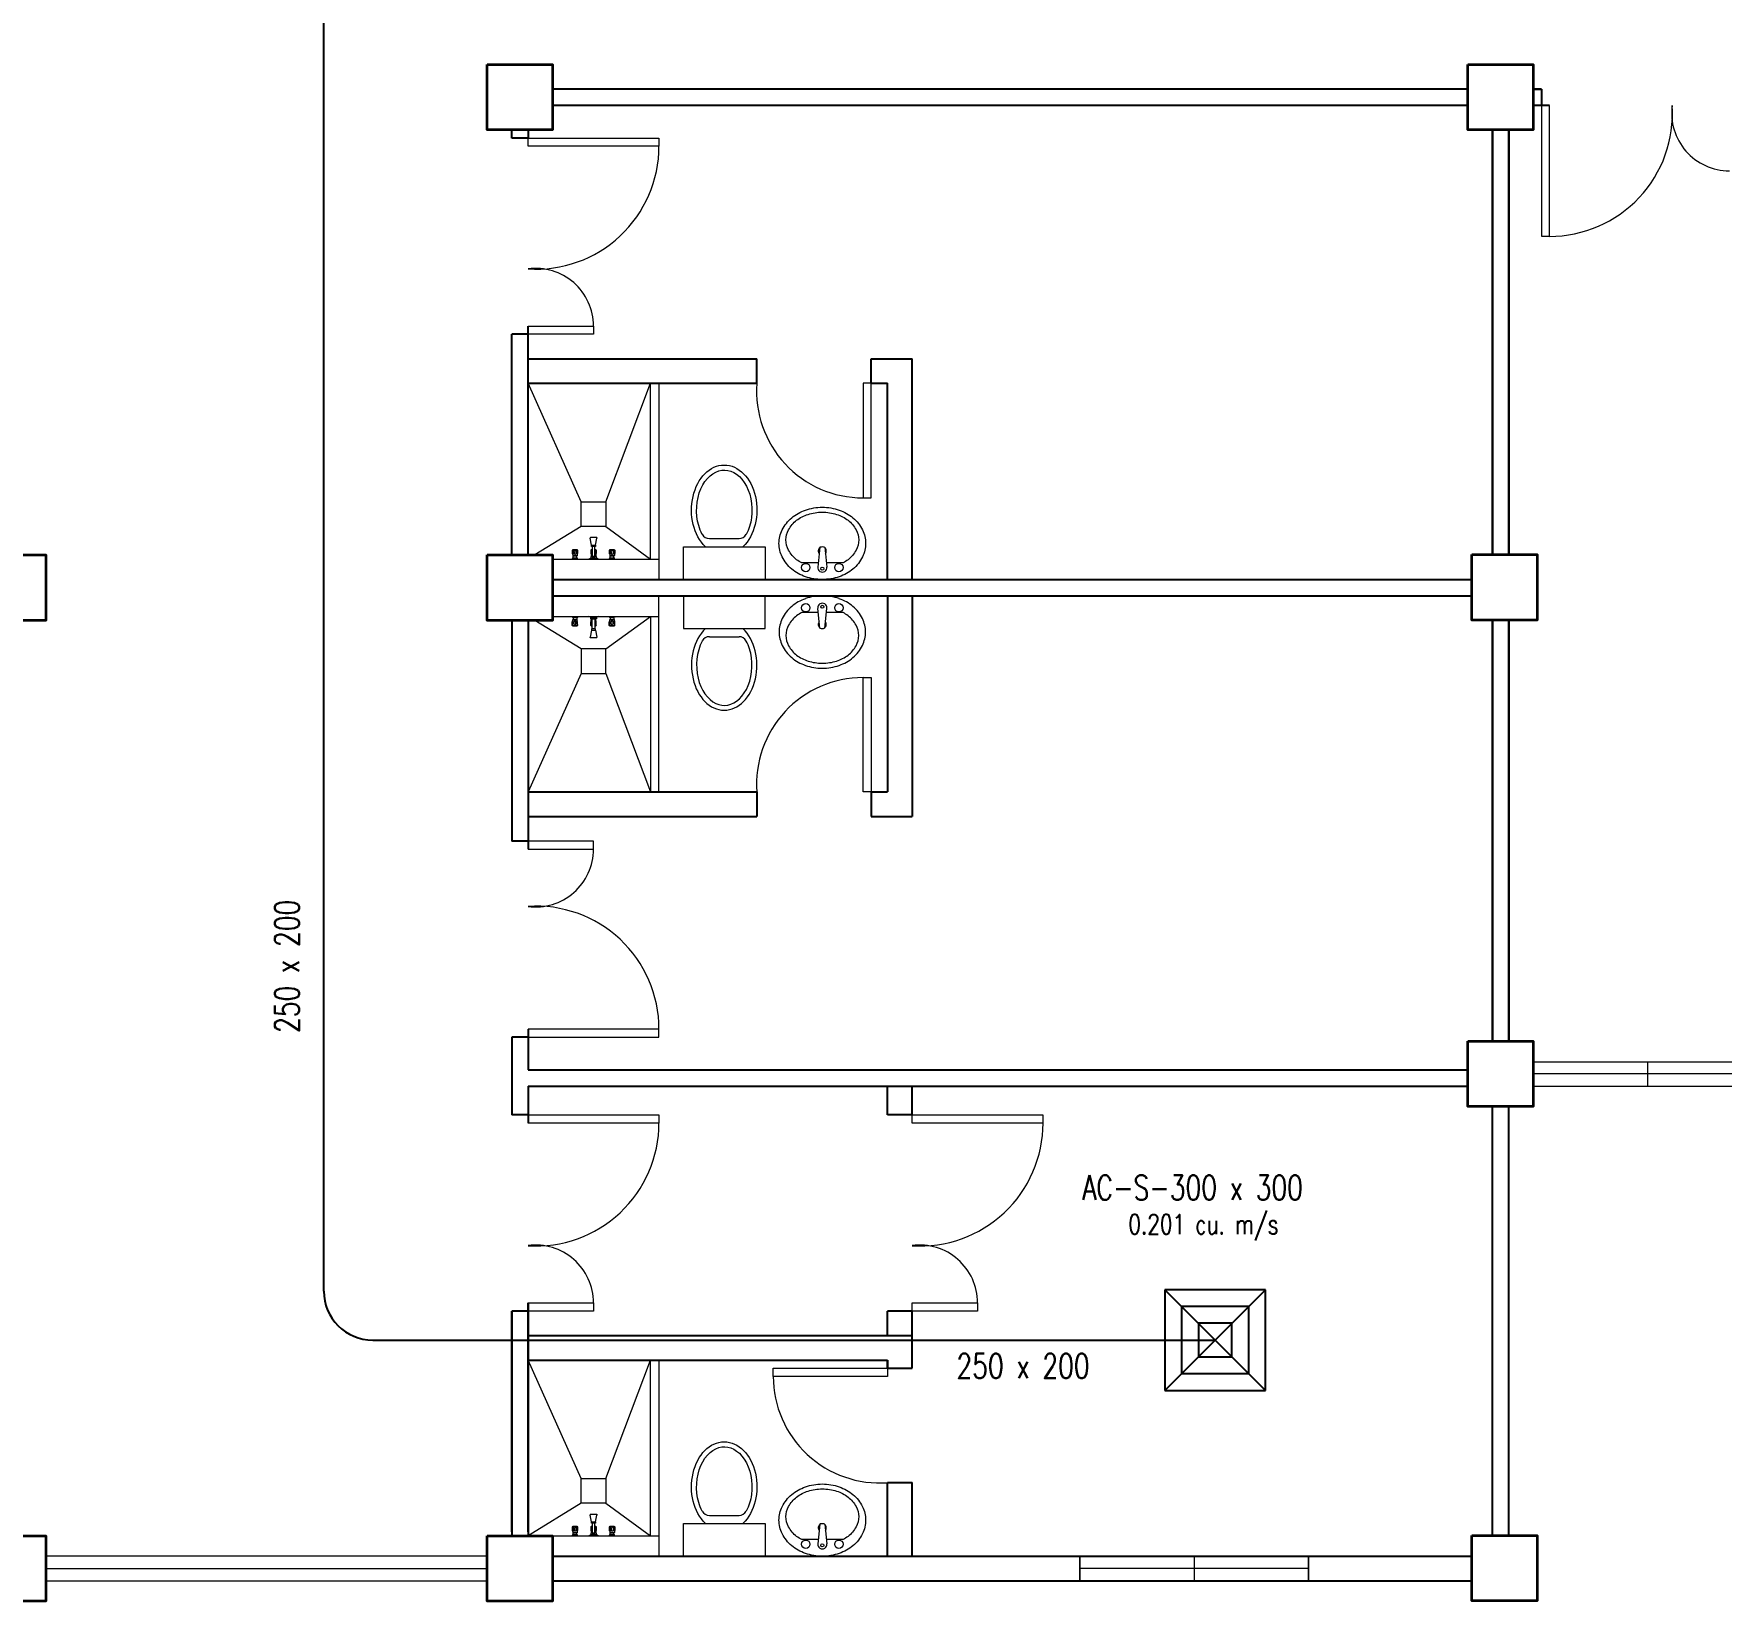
# Model space of a CAD drawing. Header units: millimetres. Extents: x 63005 to 126950, y 36019 to 74749.
# Drawn here: x 63198.76 to 63209.08, y 36140.8 to 36150.39 of the extents above; entities that cross this region are included whole.
import ezdxf

# ---------------------------------------------------------------- set-up
doc = ezdxf.new("R2010")
doc.units = ezdxf.units.MM
doc.header["$LTSCALE"] = 0.04
for name, color, linetype in [('ahu line', 150, 'Continuous'), ('diffuser', 7, 'Continuous'), ('ducting label', 7, 'Continuous'), ('Legends', 7, 'Continuous')]:
    doc.layers.add(name, color=color, linetype=linetype)
doc.layers.get('Legends').off()
doc.styles.add('Arch-Dim', font='simplex.shx', dxfattribs={"width": 0.75})

# ---------------------------------------------------------------- blocks, each defined once
blk = doc.blocks.new('AC-S-12')
at = {"layer": 'diffuser', "color": 30}
for p, q in [((-0.15, 0.15), (0.15, -0.15)), ((0.15, 0.15), (-0.15, -0.15)), ((-0.15, 0.15), (-0.15, -0.15)), ((0.15, 0.15), (-0.15, 0.15)), ((0.15, -0.15), (0.15, 0.15)), ((-0.1, 0.1), (-0.1, -0.1)), ((0.1, 0.1), (-0.1, 0.1)), ((0.1, -0.1), (0.1, 0.1)), ((-0.05, 0.05), (-0.05, -0.05)), ((0.05, 0.05), (-0.05, 0.05)), ((0.05, -0.05), (0.05, 0.05)), ((-0.05, -0.05), (0.05, -0.05)), ((-0.1, -0.1), (0.1, -0.1)), ((-0.15, -0.15), (0.15, -0.15))]:
    blk.add_line(p, q, dxfattribs=at)
for points in [[(-0.3582, 0.3582, 0, 0.0447, 0), (-0.2951, 0.295, 0, 0, 0), (-0.15, 0.15, 0, 0, 0)], [(0.3582, 0.3582, 0, 0.0447, 0), (0.2951, 0.295, 0, 0, 0), (0.15, 0.15, 0, 0, 0)], [(-0.3582, -0.3582, 0, 0.0447, 0), (-0.2951, -0.295, 0, 0, 0), (-0.15, -0.15, 0, 0, 0)], [(0.3582, -0.3582, 0, 0.0447, 0), (0.2951, -0.295, 0, 0, 0), (0.15, -0.15, 0, 0, 0)]]:
    blk.add_lwpolyline(points, format="xyseb", dxfattribs=at)
blk = doc.blocks.new('fcu')
at = {"layer": 'diffuser', "xscale": 2.052644456280903, "yscale": 2.052644456280903, "zscale": 2.052644456280903}
blk.add_blockref('AC-S-12', (0, 0), dxfattribs=at)

msp = doc.modelspace()

# ---------------------------------------------------------------- linework, layer by layer
at = {"color": 8, "linetype": 'ByBlock', "lineweight": 25}
for p, q in [((63207.53, 36150.053), (63201.93, 36150.053)), ((63207.98, 36150.053), (63207.93, 36150.053)), ((63207.93, 36150.053), (63207.98, 36150.053)), ((63207.98, 36150.053), (63207.98, 36149.953)), ((63207.53, 36149.953), (63201.93, 36149.953)), ((63208.03, 36149.953), (63207.93, 36149.953)), ((63201.68, 36149.753), (63201.68, 36149.803)), ((63201.78, 36149.803), (63201.78, 36149.753)), ((63207.68, 36147.205), (63207.68, 36149.803)), ((63207.68, 36149.803), (63207.68, 36147.205)), ((63207.78, 36147.205), (63207.78, 36149.803)), ((63207.78, 36149.803), (63207.78, 36147.205)), ((63201.78, 36149.753), (63201.68, 36149.753)), ((63201.68, 36147.203), (63201.68, 36148.553)), ((63201.78, 36148.553), (63201.68, 36148.553)), ((63201.68, 36147.203), (63201.68, 36148.553)), ((63201.78, 36147.203), (63201.78, 36148.603)), ((63201.93, 36147.053), (63207.555, 36147.053)), ((63201.93, 36146.953), (63207.555, 36146.953)), ((63201.68, 36146.803), (63201.68, 36145.453)), ((63201.78, 36146.803), (63201.78, 36145.403)), ((63207.68, 36144.228), (63207.68, 36146.805)), ((63207.68, 36146.805), (63207.68, 36144.228)), ((63207.78, 36144.228), (63207.78, 36146.805)), ((63207.78, 36146.805), (63207.78, 36144.228)), ((63201.78, 36145.453), (63201.68, 36145.453)), ((63201.68, 36144.253), (63201.68, 36144.003)), ((63201.78, 36144.253), (63201.68, 36144.253)), ((63201.78, 36144.303), (63201.78, 36144.053)), ((63201.78, 36144.053), (63207.53, 36144.053)), ((63201.68, 36144.003), (63201.68, 36143.778)), ((63201.78, 36143.953), (63201.78, 36143.728)), ((63201.78, 36143.953), (63207.53, 36143.953)), ((63207.68, 36141.205), (63207.68, 36143.828)), ((63207.78, 36141.205), (63207.78, 36143.828)), ((63201.78, 36143.778), (63201.68, 36143.778)), ((63201.68, 36142.578), (63201.68, 36141.202)), ((63201.68, 36141.228), (63201.68, 36142.578)), ((63201.78, 36142.578), (63201.68, 36142.578)), ((63201.68, 36141.228), (63201.68, 36142.578)), ((63201.78, 36142.628), (63201.78, 36141.202)), ((63201.78, 36141.228), (63201.78, 36142.628)), ((63201.93, 36141.078), (63207.555, 36141.078)), ((63201.93, 36140.928), (63207.555, 36140.928))]:
    msp.add_line(p, q, dxfattribs=at)
at = {"color": 8, "linetype": 'ByBlock', "lineweight": 25, "ltscale": 0.3}
for p, q in [((63201.78, 36148.403), (63203.18, 36148.403)), ((63203.18, 36148.253), (63203.18, 36148.403)), ((63203.88, 36148.403), (63204.13, 36148.403)), ((63203.88, 36148.253), (63203.88, 36148.403)), ((63204.13, 36147.053), (63204.13, 36148.403)), ((63201.78, 36148.253), (63203.18, 36148.253)), ((63203.88, 36148.253), (63203.98, 36148.253)), ((63203.98, 36147.053), (63203.98, 36148.253)), ((63203.98, 36146.953), (63203.98, 36145.753)), ((63204.13, 36146.953), (63204.13, 36145.603)), ((63201.78, 36145.753), (63203.18, 36145.753)), ((63203.18, 36145.753), (63203.18, 36145.603)), ((63203.88, 36145.753), (63203.98, 36145.753)), ((63203.88, 36145.753), (63203.88, 36145.603)), ((63201.78, 36145.603), (63203.18, 36145.603)), ((63203.88, 36145.603), (63204.13, 36145.603))]:
    msp.add_line(p, q, dxfattribs=at)
at = {"color": 8, "linetype": 'ByBlock', "lineweight": 9, "ltscale": 0.3}
for p, q in [((63202.105, 36147.528), (63201.78, 36148.253)), ((63202.255, 36147.528), (63202.53, 36148.253)), ((63202.105, 36147.378), (63201.821, 36147.203)), ((63202.255, 36147.378), (63202.53, 36147.177)), ((63202.105, 36146.628), (63201.821, 36146.803)), ((63202.255, 36146.628), (63202.53, 36146.827)), ((63202.105, 36146.478), (63201.78, 36145.753)), ((63202.255, 36146.478), (63202.53, 36145.753)), ((63202.105, 36141.553), (63201.78, 36142.278)), ((63202.255, 36141.553), (63202.53, 36142.278)), ((63202.105, 36141.403), (63201.78, 36141.202)), ((63202.255, 36141.403), (63202.53, 36141.202))]:
    msp.add_line(p, q, dxfattribs=at)
at = {"color": 8, "lineweight": 9}
for p, q in [((63202.2, 36147.309), (63202.161, 36147.309)), ((63202.054, 36147.235), (63202.05, 36147.233)), ((63202.05, 36147.233), (63202.083, 36147.233)), ((63202.05, 36147.233), (63202.05, 36147.211)), ((63202.05, 36147.211), (63202.052, 36147.207)), ((63202.054, 36147.236), (63202.08, 36147.236)), ((63202.054, 36147.236), (63202.054, 36147.235)), ((63202.054, 36147.235), (63202.08, 36147.235)), ((63202.054, 36147.224), (63202.054, 36147.212)), ((63202.054, 36147.211), (63202.061, 36147.211)), ((63202.061, 36147.224), (63202.061, 36147.212)), ((63202.073, 36147.224), (63202.073, 36147.212)), ((63202.08, 36147.211), (63202.073, 36147.211)), ((63202.08, 36147.236), (63202.08, 36147.235)), ((63202.08, 36147.235), (63202.083, 36147.233)), ((63202.08, 36147.224), (63202.08, 36147.212)), ((63202.083, 36147.211), (63202.081, 36147.207)), ((63202.083, 36147.233), (63202.083, 36147.211)), ((63202.168, 36147.263), (63202.16, 36147.305)), ((63202.167, 36147.235), (63202.164, 36147.233)), ((63202.164, 36147.233), (63202.173, 36147.233)), ((63202.164, 36147.233), (63202.164, 36147.211)), ((63202.164, 36147.211), (63202.166, 36147.207)), ((63202.167, 36147.236), (63202.173, 36147.236)), ((63202.167, 36147.236), (63202.167, 36147.235)), ((63202.167, 36147.235), (63202.173, 36147.235)), ((63202.167, 36147.224), (63202.167, 36147.212)), ((63202.167, 36147.211), (63202.173, 36147.211)), ((63202.168, 36147.255), (63202.168, 36147.263)), ((63202.168, 36147.263), (63202.193, 36147.263)), ((63202.168, 36147.263), (63202.193, 36147.263)), ((63202.193, 36147.255), (63202.168, 36147.255)), ((63202.173, 36147.255), (63202.173, 36147.193)), ((63202.188, 36147.193), (63202.188, 36147.255)), ((63202.188, 36147.236), (63202.194, 36147.236)), ((63202.188, 36147.235), (63202.194, 36147.235)), ((63202.188, 36147.233), (63202.197, 36147.233)), ((63202.194, 36147.211), (63202.188, 36147.211)), ((63202.193, 36147.263), (63202.201, 36147.305)), ((63202.193, 36147.263), (63202.193, 36147.255)), ((63202.194, 36147.236), (63202.194, 36147.235)), ((63202.194, 36147.235), (63202.197, 36147.233)), ((63202.194, 36147.224), (63202.194, 36147.212)), ((63202.197, 36147.211), (63202.195, 36147.207)), ((63202.197, 36147.233), (63202.197, 36147.211)), ((63202.281, 36147.235), (63202.277, 36147.233)), ((63202.277, 36147.233), (63202.277, 36147.211)), ((63202.277, 36147.233), (63202.311, 36147.233)), ((63202.277, 36147.211), (63202.28, 36147.207)), ((63202.281, 36147.236), (63202.281, 36147.235)), ((63202.281, 36147.236), (63202.307, 36147.236)), ((63202.281, 36147.235), (63202.307, 36147.235)), ((63202.281, 36147.224), (63202.281, 36147.212)), ((63202.281, 36147.211), (63202.288, 36147.211)), ((63202.288, 36147.224), (63202.288, 36147.212)), ((63202.3, 36147.224), (63202.3, 36147.212)), ((63202.307, 36147.211), (63202.3, 36147.211)), ((63202.307, 36147.236), (63202.307, 36147.235)), ((63202.307, 36147.235), (63202.311, 36147.233)), ((63202.307, 36147.224), (63202.307, 36147.212)), ((63202.311, 36147.211), (63202.309, 36147.207)), ((63202.311, 36147.233), (63202.311, 36147.211)), ((63202.73, 36147.053), (63202.73, 36147.253)), ((63202.73, 36147.253), (63203.23, 36147.253)), ((63202.89, 36147.303), (63203.071, 36147.303)), ((63203.23, 36147.253), (63203.23, 36147.053)), ((63203.566, 36147.25), (63203.553, 36147.129)), ((63203.595, 36147.25), (63203.608, 36147.129)), ((63202.05, 36147.178), (63202.053, 36147.185)), ((63202.05, 36147.178), (63202.084, 36147.178)), ((63202.05, 36147.178), (63202.05, 36147.177)), ((63202.05, 36147.177), (63202.084, 36147.177)), ((63202.053, 36147.205), (63202.053, 36147.199)), ((63202.053, 36147.199), (63202.054, 36147.197)), ((63202.053, 36147.199), (63202.081, 36147.199)), ((63202.053, 36147.185), (63202.08, 36147.185)), ((63202.054, 36147.197), (63202.08, 36147.197)), ((63202.055, 36147.185), (63202.055, 36147.197)), ((63202.078, 36147.185), (63202.078, 36147.197)), ((63202.081, 36147.199), (63202.08, 36147.197)), ((63202.084, 36147.178), (63202.08, 36147.185)), ((63202.081, 36147.205), (63202.081, 36147.199)), ((63202.084, 36147.178), (63202.084, 36147.177)), ((63202.163, 36147.183), (63202.151, 36147.177)), ((63202.151, 36147.177), (63202.209, 36147.177)), ((63202.198, 36147.193), (63202.163, 36147.193)), ((63202.163, 36147.193), (63202.163, 36147.183)), ((63202.198, 36147.183), (63202.163, 36147.183)), ((63202.163, 36147.183), (63202.198, 36147.183)), ((63202.166, 36147.205), (63202.166, 36147.199)), ((63202.166, 36147.199), (63202.173, 36147.199)), ((63202.166, 36147.199), (63202.167, 36147.197)), ((63202.167, 36147.197), (63202.173, 36147.197)), ((63202.169, 36147.193), (63202.169, 36147.197)), ((63202.173, 36147.193), (63202.188, 36147.193)), ((63202.188, 36147.199), (63202.194, 36147.199)), ((63202.188, 36147.197), (63202.194, 36147.197)), ((63202.192, 36147.193), (63202.192, 36147.197)), ((63202.194, 36147.205), (63202.194, 36147.199)), ((63202.194, 36147.199), (63202.194, 36147.197)), ((63202.198, 36147.183), (63202.198, 36147.193)), ((63202.209, 36147.177), (63202.198, 36147.183)), ((63202.277, 36147.178), (63202.28, 36147.185)), ((63202.277, 36147.178), (63202.277, 36147.177)), ((63202.277, 36147.177), (63202.311, 36147.177)), ((63202.277, 36147.178), (63202.311, 36147.178)), ((63202.28, 36147.205), (63202.28, 36147.199)), ((63202.28, 36147.199), (63202.308, 36147.199)), ((63202.28, 36147.199), (63202.281, 36147.197)), ((63202.28, 36147.185), (63202.308, 36147.185)), ((63202.281, 36147.197), (63202.307, 36147.197)), ((63202.283, 36147.185), (63202.283, 36147.197)), ((63202.305, 36147.185), (63202.305, 36147.197)), ((63202.308, 36147.199), (63202.307, 36147.197)), ((63202.308, 36147.205), (63202.308, 36147.199)), ((63202.311, 36147.178), (63202.308, 36147.185)), ((63202.311, 36147.178), (63202.311, 36147.177)), ((63203.23, 36147.053), (63202.73, 36147.053)), ((63202.73, 36146.953), (63202.73, 36146.753)), ((63203.23, 36146.953), (63202.73, 36146.953)), ((63203.23, 36146.753), (63203.23, 36146.953)), ((63202.05, 36146.827), (63202.084, 36146.827)), ((63202.05, 36146.827), (63202.05, 36146.827)), ((63202.05, 36146.827), (63202.084, 36146.827)), ((63202.05, 36146.827), (63202.053, 36146.82)), ((63202.05, 36146.794), (63202.052, 36146.798)), ((63202.05, 36146.772), (63202.05, 36146.794)), ((63202.053, 36146.82), (63202.08, 36146.82)), ((63202.053, 36146.806), (63202.054, 36146.808)), ((63202.053, 36146.806), (63202.081, 36146.806)), ((63202.053, 36146.8), (63202.053, 36146.806)), ((63202.054, 36146.808), (63202.08, 36146.808)), ((63202.054, 36146.794), (63202.061, 36146.794)), ((63202.054, 36146.781), (63202.054, 36146.793)), ((63202.055, 36146.82), (63202.055, 36146.808)), ((63202.061, 36146.781), (63202.061, 36146.793)), ((63202.08, 36146.794), (63202.073, 36146.794)), ((63202.073, 36146.781), (63202.073, 36146.793)), ((63202.078, 36146.82), (63202.078, 36146.808)), ((63202.084, 36146.827), (63202.08, 36146.82)), ((63202.081, 36146.806), (63202.08, 36146.808)), ((63202.08, 36146.781), (63202.08, 36146.793)), ((63202.081, 36146.8), (63202.081, 36146.806)), ((63202.083, 36146.794), (63202.081, 36146.798)), ((63202.083, 36146.772), (63202.083, 36146.794)), ((63202.084, 36146.827), (63202.084, 36146.827)), ((63202.163, 36146.822), (63202.151, 36146.827)), ((63202.151, 36146.827), (63202.209, 36146.827)), ((63202.198, 36146.822), (63202.163, 36146.822)), ((63202.163, 36146.812), (63202.163, 36146.822)), ((63202.163, 36146.822), (63202.198, 36146.822)), ((63202.198, 36146.812), (63202.163, 36146.812)), ((63202.164, 36146.794), (63202.166, 36146.798)), ((63202.164, 36146.772), (63202.164, 36146.794)), ((63202.166, 36146.806), (63202.167, 36146.808)), ((63202.166, 36146.806), (63202.173, 36146.806)), ((63202.166, 36146.8), (63202.166, 36146.806)), ((63202.167, 36146.808), (63202.173, 36146.808)), ((63202.167, 36146.794), (63202.173, 36146.794)), ((63202.167, 36146.781), (63202.167, 36146.793)), ((63202.169, 36146.812), (63202.169, 36146.808)), ((63202.173, 36146.75), (63202.173, 36146.812)), ((63202.173, 36146.812), (63202.188, 36146.812)), ((63202.188, 36146.812), (63202.188, 36146.75)), ((63202.188, 36146.808), (63202.194, 36146.808)), ((63202.188, 36146.806), (63202.194, 36146.806)), ((63202.194, 36146.794), (63202.188, 36146.794)), ((63202.192, 36146.812), (63202.192, 36146.808)), ((63202.194, 36146.806), (63202.194, 36146.808)), ((63202.194, 36146.8), (63202.194, 36146.806)), ((63202.194, 36146.781), (63202.194, 36146.793)), ((63202.197, 36146.794), (63202.195, 36146.798)), ((63202.197, 36146.772), (63202.197, 36146.794)), ((63202.209, 36146.827), (63202.198, 36146.822)), ((63202.198, 36146.822), (63202.198, 36146.812)), ((63202.277, 36146.827), (63202.277, 36146.827)), ((63202.277, 36146.827), (63202.28, 36146.82)), ((63202.277, 36146.827), (63202.311, 36146.827)), ((63202.277, 36146.827), (63202.311, 36146.827)), ((63202.277, 36146.794), (63202.28, 36146.798)), ((63202.277, 36146.772), (63202.277, 36146.794)), ((63202.28, 36146.82), (63202.308, 36146.82)), ((63202.28, 36146.806), (63202.281, 36146.808)), ((63202.28, 36146.8), (63202.28, 36146.806)), ((63202.28, 36146.806), (63202.308, 36146.806)), ((63202.281, 36146.808), (63202.307, 36146.808)), ((63202.281, 36146.794), (63202.288, 36146.794)), ((63202.281, 36146.781), (63202.281, 36146.793)), ((63202.283, 36146.82), (63202.283, 36146.808)), ((63202.288, 36146.781), (63202.288, 36146.793)), ((63202.307, 36146.794), (63202.3, 36146.794)), ((63202.3, 36146.781), (63202.3, 36146.793)), ((63202.305, 36146.82), (63202.305, 36146.808)), ((63202.308, 36146.806), (63202.307, 36146.808)), ((63202.307, 36146.781), (63202.307, 36146.793)), ((63202.311, 36146.827), (63202.308, 36146.82)), ((63202.308, 36146.8), (63202.308, 36146.806)), ((63202.311, 36146.794), (63202.309, 36146.798)), ((63202.311, 36146.827), (63202.311, 36146.827)), ((63202.311, 36146.772), (63202.311, 36146.794)), ((63203.566, 36146.755), (63203.553, 36146.876)), ((63203.595, 36146.755), (63203.608, 36146.876)), ((63202.05, 36146.772), (63202.083, 36146.772)), ((63202.054, 36146.77), (63202.05, 36146.772)), ((63202.054, 36146.77), (63202.08, 36146.77)), ((63202.054, 36146.769), (63202.054, 36146.77)), ((63202.054, 36146.769), (63202.08, 36146.769)), ((63202.08, 36146.77), (63202.083, 36146.772)), ((63202.08, 36146.769), (63202.08, 36146.77)), ((63202.168, 36146.742), (63202.16, 36146.7)), ((63202.2, 36146.696), (63202.161, 36146.696)), ((63202.164, 36146.772), (63202.173, 36146.772)), ((63202.167, 36146.77), (63202.164, 36146.772)), ((63202.167, 36146.77), (63202.173, 36146.77)), ((63202.167, 36146.769), (63202.167, 36146.77)), ((63202.167, 36146.769), (63202.173, 36146.769)), ((63202.168, 36146.75), (63202.168, 36146.742)), ((63202.193, 36146.75), (63202.168, 36146.75)), ((63202.168, 36146.742), (63202.193, 36146.742)), ((63202.168, 36146.742), (63202.193, 36146.742)), ((63202.188, 36146.772), (63202.197, 36146.772)), ((63202.188, 36146.77), (63202.194, 36146.77)), ((63202.188, 36146.769), (63202.194, 36146.769)), ((63202.193, 36146.742), (63202.193, 36146.75)), ((63202.193, 36146.742), (63202.201, 36146.7)), ((63202.194, 36146.77), (63202.197, 36146.772)), ((63202.194, 36146.769), (63202.194, 36146.77)), ((63202.281, 36146.77), (63202.277, 36146.772)), ((63202.277, 36146.772), (63202.311, 36146.772)), ((63202.281, 36146.769), (63202.281, 36146.77)), ((63202.281, 36146.77), (63202.307, 36146.77)), ((63202.281, 36146.769), (63202.307, 36146.769)), ((63202.307, 36146.77), (63202.311, 36146.772)), ((63202.307, 36146.769), (63202.307, 36146.77)), ((63202.73, 36146.753), (63203.23, 36146.753)), ((63202.89, 36146.703), (63203.071, 36146.703)), ((63202.168, 36141.288), (63202.16, 36141.33)), ((63202.2, 36141.334), (63202.161, 36141.334)), ((63202.193, 36141.288), (63202.201, 36141.33)), ((63202.89, 36141.328), (63203.071, 36141.328)), ((63202.054, 36141.26), (63202.05, 36141.258)), ((63202.05, 36141.258), (63202.083, 36141.258)), ((63202.05, 36141.258), (63202.05, 36141.236)), ((63202.05, 36141.236), (63202.052, 36141.232)), ((63202.053, 36141.23), (63202.053, 36141.224)), ((63202.053, 36141.224), (63202.054, 36141.222)), ((63202.053, 36141.224), (63202.081, 36141.224)), ((63202.054, 36141.261), (63202.08, 36141.261)), ((63202.054, 36141.261), (63202.054, 36141.26)), ((63202.054, 36141.26), (63202.08, 36141.26)), ((63202.054, 36141.249), (63202.054, 36141.237)), ((63202.054, 36141.236), (63202.061, 36141.236)), ((63202.054, 36141.222), (63202.08, 36141.222)), ((63202.055, 36141.21), (63202.055, 36141.222)), ((63202.061, 36141.249), (63202.061, 36141.237)), ((63202.073, 36141.249), (63202.073, 36141.237)), ((63202.08, 36141.236), (63202.073, 36141.236)), ((63202.078, 36141.21), (63202.078, 36141.222)), ((63202.08, 36141.261), (63202.08, 36141.26)), ((63202.08, 36141.26), (63202.083, 36141.258)), ((63202.08, 36141.249), (63202.08, 36141.237)), ((63202.081, 36141.224), (63202.08, 36141.222)), ((63202.083, 36141.236), (63202.081, 36141.232)), ((63202.081, 36141.23), (63202.081, 36141.224)), ((63202.083, 36141.258), (63202.083, 36141.236)), ((63202.198, 36141.218), (63202.163, 36141.218)), ((63202.163, 36141.218), (63202.163, 36141.208)), ((63202.167, 36141.26), (63202.164, 36141.258)), ((63202.164, 36141.258), (63202.173, 36141.258)), ((63202.164, 36141.258), (63202.164, 36141.236)), ((63202.164, 36141.236), (63202.166, 36141.232)), ((63202.166, 36141.23), (63202.166, 36141.224)), ((63202.166, 36141.224), (63202.173, 36141.224)), ((63202.166, 36141.224), (63202.167, 36141.222)), ((63202.167, 36141.261), (63202.173, 36141.261)), ((63202.167, 36141.261), (63202.167, 36141.26)), ((63202.167, 36141.26), (63202.173, 36141.26)), ((63202.167, 36141.249), (63202.167, 36141.237)), ((63202.167, 36141.236), (63202.173, 36141.236)), ((63202.167, 36141.222), (63202.173, 36141.222)), ((63202.168, 36141.28), (63202.168, 36141.288)), ((63202.168, 36141.288), (63202.193, 36141.288)), ((63202.168, 36141.288), (63202.193, 36141.288)), ((63202.193, 36141.28), (63202.168, 36141.28)), ((63202.169, 36141.218), (63202.169, 36141.222)), ((63202.173, 36141.28), (63202.173, 36141.218)), ((63202.173, 36141.218), (63202.188, 36141.218)), ((63202.188, 36141.218), (63202.188, 36141.28)), ((63202.188, 36141.261), (63202.194, 36141.261)), ((63202.188, 36141.26), (63202.194, 36141.26)), ((63202.188, 36141.258), (63202.197, 36141.258)), ((63202.194, 36141.236), (63202.188, 36141.236)), ((63202.188, 36141.224), (63202.194, 36141.224)), ((63202.188, 36141.222), (63202.194, 36141.222)), ((63202.192, 36141.218), (63202.192, 36141.222)), ((63202.193, 36141.288), (63202.193, 36141.28)), ((63202.194, 36141.261), (63202.194, 36141.26)), ((63202.194, 36141.26), (63202.197, 36141.258)), ((63202.194, 36141.249), (63202.194, 36141.237)), ((63202.194, 36141.23), (63202.194, 36141.224)), ((63202.194, 36141.224), (63202.194, 36141.222)), ((63202.197, 36141.236), (63202.195, 36141.232)), ((63202.197, 36141.258), (63202.197, 36141.236)), ((63202.198, 36141.208), (63202.198, 36141.218)), ((63202.281, 36141.26), (63202.277, 36141.258)), ((63202.277, 36141.258), (63202.277, 36141.236)), ((63202.277, 36141.258), (63202.311, 36141.258)), ((63202.277, 36141.236), (63202.28, 36141.232)), ((63202.28, 36141.23), (63202.28, 36141.224)), ((63202.28, 36141.224), (63202.308, 36141.224)), ((63202.28, 36141.224), (63202.281, 36141.222)), ((63202.281, 36141.261), (63202.281, 36141.26)), ((63202.281, 36141.261), (63202.307, 36141.261)), ((63202.281, 36141.26), (63202.307, 36141.26)), ((63202.281, 36141.249), (63202.281, 36141.237)), ((63202.281, 36141.236), (63202.288, 36141.236)), ((63202.281, 36141.222), (63202.307, 36141.222)), ((63202.283, 36141.21), (63202.283, 36141.222)), ((63202.288, 36141.249), (63202.288, 36141.237)), ((63202.3, 36141.249), (63202.3, 36141.237)), ((63202.307, 36141.236), (63202.3, 36141.236)), ((63202.305, 36141.21), (63202.305, 36141.222)), ((63202.307, 36141.261), (63202.307, 36141.26)), ((63202.307, 36141.26), (63202.311, 36141.258)), ((63202.307, 36141.249), (63202.307, 36141.237)), ((63202.308, 36141.224), (63202.307, 36141.222)), ((63202.308, 36141.23), (63202.308, 36141.224)), ((63202.311, 36141.236), (63202.309, 36141.232)), ((63202.311, 36141.258), (63202.311, 36141.236)), ((63202.73, 36141.078), (63202.73, 36141.278)), ((63202.73, 36141.278), (63203.23, 36141.278)), ((63203.23, 36141.278), (63203.23, 36141.078)), ((63203.566, 36141.275), (63203.553, 36141.154)), ((63203.595, 36141.275), (63203.608, 36141.154)), ((63202.05, 36141.203), (63202.053, 36141.21)), ((63202.05, 36141.203), (63202.084, 36141.203)), ((63202.05, 36141.203), (63202.05, 36141.202)), ((63202.05, 36141.202), (63202.084, 36141.202)), ((63202.053, 36141.21), (63202.08, 36141.21)), ((63202.084, 36141.203), (63202.08, 36141.21)), ((63202.084, 36141.203), (63202.084, 36141.202)), ((63202.163, 36141.208), (63202.151, 36141.202)), ((63202.151, 36141.202), (63202.209, 36141.202)), ((63202.198, 36141.208), (63202.163, 36141.208)), ((63202.163, 36141.208), (63202.198, 36141.208)), ((63202.209, 36141.202), (63202.198, 36141.208)), ((63202.277, 36141.203), (63202.28, 36141.21)), ((63202.277, 36141.203), (63202.277, 36141.202)), ((63202.277, 36141.202), (63202.311, 36141.202)), ((63202.277, 36141.203), (63202.311, 36141.203)), ((63202.28, 36141.21), (63202.308, 36141.21)), ((63202.311, 36141.203), (63202.308, 36141.21)), ((63202.311, 36141.203), (63202.311, 36141.202)), ((63203.23, 36141.078), (63202.73, 36141.078))]:
    msp.add_line(p, q, dxfattribs=at)
at = {"color": 8, "linetype": 'ByBlock', "lineweight": 9}
for p, q in [((63201.68, 36147.253), (63201.68, 36147.203)), ((63201.78, 36147.303), (63201.78, 36147.203)), ((63201.93, 36147.177), (63202.58, 36147.177)), ((63201.93, 36146.827), (63202.58, 36146.827)), ((63207.93, 36144.103), (63210.68, 36144.103)), ((63209.33, 36144.028), (63207.93, 36144.028)), ((63208.63, 36144.103), (63208.63, 36143.953)), ((63207.93, 36143.953), (63210.78, 36143.953)), ((63201.93, 36141.202), (63202.58, 36141.202)), ((63201.53, 36141.078), (63198.83, 36141.078)), ((63205.155, 36141.078), (63205.155, 36140.928)), ((63205.855, 36141.078), (63205.855, 36140.928)), ((63206.555, 36140.928), (63206.555, 36141.078)), ((63198.83, 36141.003), (63201.53, 36141.003)), ((63198.83, 36140.928), (63201.53, 36140.928)), ((63206.555, 36141.003), (63205.155, 36141.003))]:
    msp.add_line(p, q, dxfattribs=at)
at = {"color": 8, "linetype": 'Continuous', "lineweight": 25}
for p, q in [((63203.98, 36143.778), (63203.98, 36143.953)), ((63204.13, 36143.778), (63204.13, 36143.953)), ((63204.13, 36143.778), (63203.98, 36143.778)), ((63203.98, 36142.428), (63203.98, 36142.578)), ((63204.13, 36142.578), (63203.98, 36142.578)), ((63204.13, 36142.428), (63204.13, 36142.578)), ((63203.98, 36142.278), (63203.98, 36142.228)), ((63203.98, 36142.228), (63204.13, 36142.228)), ((63203.98, 36141.528), (63204.13, 36141.528))]:
    msp.add_line(p, q, dxfattribs=at)
at = {"color": 8, "lineweight": 25, "ltscale": 0.3}
for p, q in [((63201.78, 36142.428), (63204.13, 36142.428)), ((63203.88, 36142.428), (63204.13, 36142.428)), ((63204.13, 36142.228), (63204.13, 36142.428)), ((63201.78, 36142.278), (63203.98, 36142.278)), ((63203.88, 36142.278), (63203.98, 36142.278)), ((63203.98, 36142.228), (63203.98, 36142.278)), ((63203.98, 36141.078), (63203.98, 36141.528)), ((63204.13, 36141.078), (63204.13, 36141.528))]:
    msp.add_line(p, q, dxfattribs=at)
at = {"color": 8, "linetype": 'ByBlock', "lineweight": 35}
for points in [[(63201.53, 36150.203), (63201.93, 36150.203), (63201.93, 36149.803), (63201.53, 36149.803)], [(63207.53, 36150.203), (63207.93, 36150.203), (63207.93, 36149.803), (63207.53, 36149.803)], [(63198.43, 36147.203), (63198.83, 36147.203), (63198.83, 36146.803), (63198.43, 36146.803)], [(63201.53, 36147.203), (63201.93, 36147.203), (63201.93, 36146.803), (63201.53, 36146.803)], [(63207.555, 36147.205), (63207.955, 36147.205), (63207.955, 36146.805), (63207.555, 36146.805)], [(63207.53, 36144.228), (63207.93, 36144.228), (63207.93, 36143.828), (63207.53, 36143.828)], [(63198.43, 36141.202), (63198.83, 36141.202), (63198.83, 36140.803), (63198.43, 36140.803)], [(63201.53, 36141.202), (63201.93, 36141.202), (63201.93, 36140.803), (63201.53, 36140.803)], [(63207.555, 36141.205), (63207.955, 36141.205), (63207.955, 36140.805), (63207.555, 36140.805)]]:
    msp.add_lwpolyline(points, close=True, dxfattribs=at)
at = {"color": 8, "lineweight": 13, "ltscale": 0.03}
for points in [[(63208.03, 36149.953), (63207.98, 36149.953), (63207.98, 36149.153), (63208.03, 36149.153)], [(63201.78, 36149.703), (63201.78, 36149.753), (63202.58, 36149.753), (63202.58, 36149.703)], [(63201.78, 36148.553), (63201.78, 36148.603), (63202.18, 36148.603), (63202.18, 36148.553)], [(63203.88, 36148.253), (63203.83, 36148.253), (63203.83, 36147.553), (63203.88, 36147.553)], [(63203.88, 36145.753), (63203.83, 36145.753), (63203.83, 36146.453), (63203.88, 36146.453)], [(63201.78, 36145.453), (63201.78, 36145.403), (63202.18, 36145.403), (63202.18, 36145.453)], [(63201.78, 36144.303), (63201.78, 36144.253), (63202.58, 36144.253), (63202.58, 36144.303)], [(63201.78, 36143.728), (63201.78, 36143.778), (63202.58, 36143.778), (63202.58, 36143.728)], [(63204.13, 36143.728), (63204.13, 36143.778), (63204.93, 36143.778), (63204.93, 36143.728)], [(63201.78, 36142.578), (63201.78, 36142.628), (63202.18, 36142.628), (63202.18, 36142.578)], [(63204.13, 36142.578), (63204.13, 36142.628), (63204.53, 36142.628), (63204.53, 36142.578)], [(63203.98, 36142.228), (63203.98, 36142.178), (63203.28, 36142.178), (63203.28, 36142.228)]]:
    msp.add_lwpolyline(points, close=True, dxfattribs=at)
at = {"color": 8, "linetype": 'ByBlock', "lineweight": 9, "ltscale": 0.3}
for points in [[(63202.53, 36147.177), (63202.53, 36148.253), (63202.58, 36148.253), (63202.58, 36147.053), (63202.58, 36147.053)], [(63202.53, 36146.827), (63202.53, 36145.753), (63202.58, 36145.753), (63202.58, 36146.953), (63202.58, 36146.953)], [(63202.53, 36141.202), (63202.53, 36142.278), (63202.58, 36142.278), (63202.58, 36141.078), (63202.58, 36141.078)]]:
    msp.add_lwpolyline(points, dxfattribs=at)
at = {"color": 8, "linetype": 'ByBlock', "lineweight": 9, "ltscale": 0.03}
for points in [[(63202.255, 36147.378), (63202.105, 36147.378), (63202.105, 36147.528), (63202.255, 36147.528)], [(63202.255, 36146.628), (63202.105, 36146.628), (63202.105, 36146.478), (63202.255, 36146.478)], [(63202.255, 36141.403), (63202.105, 36141.403), (63202.105, 36141.553), (63202.255, 36141.553)]]:
    msp.add_lwpolyline(points, close=True, dxfattribs=at)
at = {"color": 8, "lineweight": 9}
for points in [[(63203.315, 36147.274, -0.11576), (63203.335, 36147.356, -0.104047), (63203.393, 36147.43, -0.090875), (63203.477, 36147.477, -0.083344), (63203.58, 36147.495, -0.083344), (63203.684, 36147.477, -0.090875), (63203.768, 36147.43, -0.104047), (63203.826, 36147.356, -0.11576), (63203.845, 36147.274, -0.11576), (63203.826, 36147.191, -0.104047), (63203.768, 36147.117, -0.090875), (63203.684, 36147.07, -0.083344), (63203.58, 36147.053, -0.083344), (63203.477, 36147.07, -0.090875), (63203.393, 36147.117, -0.104047), (63203.335, 36147.191, -0.11576)], [(63203.315, 36141.299, -0.11576), (63203.335, 36141.381, -0.104047), (63203.393, 36141.455, -0.090875), (63203.477, 36141.502, -0.083344), (63203.58, 36141.52, -0.083344), (63203.684, 36141.502, -0.090875), (63203.768, 36141.455, -0.104047), (63203.826, 36141.381, -0.11576), (63203.845, 36141.299, -0.11576), (63203.826, 36141.216, -0.104047), (63203.768, 36141.142, -0.090875), (63203.684, 36141.095, -0.083344), (63203.58, 36141.078, -0.083344), (63203.477, 36141.095, -0.090875), (63203.393, 36141.142, -0.104047), (63203.335, 36141.216, -0.11576)]]:
    msp.add_lwpolyline(points, format="xyb", close=True, dxfattribs=at)
for points in [[(63203.358, 36147.295, -0.124838), (63203.374, 36147.357, -0.105788), (63203.423, 36147.415, -0.086697), (63203.493, 36147.451, -0.076776), (63203.58, 36147.465, -0.076776), (63203.668, 36147.451, -0.086697), (63203.738, 36147.415, -0.105788), (63203.787, 36147.357, -0.124838), (63203.803, 36147.295, -0.124838), (63203.787, 36147.232, -0.105788), (63203.738, 36147.174, -0.040067), (63203.707, 36147.155), (63203.605, 36147.155, -0.040067)], [(63203.556, 36147.155), (63203.454, 36147.155, -0.040067), (63203.423, 36147.174, -0.105788), (63203.374, 36147.232, -0.124838), (63203.358, 36147.295, -0.124838)], [(63203.358, 36146.711, 0.124838), (63203.374, 36146.648, 0.105788), (63203.423, 36146.59, 0.086697), (63203.493, 36146.554, 0.076776), (63203.58, 36146.541, 0.076776), (63203.668, 36146.554, 0.086697), (63203.738, 36146.59, 0.105788), (63203.787, 36146.648, 0.124838), (63203.803, 36146.711, 0.124838), (63203.787, 36146.773, 0.105788), (63203.738, 36146.831, 0.040067), (63203.707, 36146.851), (63203.605, 36146.851, 0.040067)], [(63203.556, 36146.851), (63203.454, 36146.851, 0.040067), (63203.423, 36146.831, 0.105788), (63203.374, 36146.773, 0.124838), (63203.358, 36146.711, 0.124838)], [(63203.358, 36141.32, -0.124838), (63203.374, 36141.382, -0.105788), (63203.423, 36141.44, -0.086697), (63203.493, 36141.476, -0.076776), (63203.58, 36141.49, -0.076776), (63203.668, 36141.476, -0.086697), (63203.738, 36141.44, -0.105788), (63203.787, 36141.382, -0.124838), (63203.803, 36141.32, -0.124838), (63203.787, 36141.257, -0.105788), (63203.738, 36141.199, -0.040067), (63203.707, 36141.18), (63203.605, 36141.18, -0.040067)], [(63203.556, 36141.18), (63203.454, 36141.18, -0.040067), (63203.423, 36141.199, -0.105788), (63203.374, 36141.257, -0.124838), (63203.358, 36141.32, -0.124838)]]:
    msp.add_lwpolyline(points, format="xyb", dxfattribs=at)
msp.add_lwpolyline([(63205.155, 36141.078), (63206.555, 36141.078), (63206.555, 36140.928), (63205.155, 36140.928)], close=True, dxfattribs=at)
for centre, radius in [((63203.479, 36147.126), 0.0255), ((63203.58, 36147.119), 0.0095), ((63203.682, 36147.126), 0.0255), ((63203.479, 36146.88), 0.0255), ((63203.682, 36146.88), 0.0255), ((63203.58, 36146.886), 0.0095), ((63203.479, 36141.151), 0.0255), ((63203.58, 36141.144), 0.0095), ((63203.682, 36141.151), 0.0255)]:
    msp.add_circle(centre, radius, dxfattribs=at)
at = {"color": 8, "lineweight": 13, "ltscale": 0.03}
for centre, radius, start, end in [((63208.03, 36149.904), 0.752, 270, 3.6952), ((63209.13, 36149.906), 0.353, 172.3719, 270), ((63201.829, 36149.703), 0.752, 266.3048, 0), ((63201.827, 36148.603), 0.353, 0, 97.6281), ((63203.83, 36148.204), 0.652, 175.7578, 270), ((63203.83, 36145.801), 0.652, 90, 184.2422), ((63201.827, 36145.403), 0.353, 262.3719, 0), ((63201.829, 36144.303), 0.752, 0, 93.6952), ((63201.829, 36143.728), 0.752, 266.3048, 0), ((63204.179, 36143.728), 0.752, 266.3048, 0), ((63201.827, 36142.628), 0.353, 0, 97.6281), ((63204.177, 36142.628), 0.353, 0, 97.6281), ((63203.932, 36142.178), 0.652, 180, 274.2422)]:
    msp.add_arc(centre, radius, start, end, dxfattribs=at)
at = {"color": 8, "lineweight": 9}
for centre, radius, start, end in [((63202.89, 36147.353), 0.05, 208.1501, 270), ((63203.071, 36147.353), 0.05, 270, 331.9916), ((63203.58, 36147.227), 0.025, 126.3068, 221.2022), ((63203.58, 36147.157), 0.0948, 81.2026, 98.7974), ((63203.58, 36147.227), 0.025, 71.3793, 108.6207), ((63203.58, 36147.227), 0.025, 318.7978, 53.6932), ((63203.58, 36147.126), 0.028, 173.7545, 6.2455), ((63203.564, 36146.683), 0.267, 109.0569, 129.8268), ((63203.58, 36146.636), 0.317, 90, 109.0569), ((63203.58, 36146.88), 0.028, 353.7545, 186.2455), ((63203.58, 36146.636), 0.317, 70.9431, 90), ((63203.597, 36146.683), 0.267, 50.1732, 70.9431), ((63203.501, 36146.732), 0.185, 153.5873, 180), ((63203.539, 36146.712), 0.228, 129.8268, 153.5873), ((63203.58, 36146.778), 0.025, 138.7978, 233.6932), ((63203.58, 36146.778), 0.025, 306.3068, 41.2022), ((63203.622, 36146.712), 0.228, 26.4127, 50.1732), ((63203.66, 36146.732), 0.185, 0, 26.4127), ((63202.89, 36146.653), 0.05, 90, 151.8499), ((63203.071, 36146.653), 0.05, 28.0084, 90), ((63203.501, 36146.732), 0.185, 180, 206.4127), ((63203.58, 36146.848), 0.0948, 261.2026, 278.7974), ((63203.58, 36146.778), 0.025, 251.3793, 288.6207), ((63203.66, 36146.732), 0.185, 333.5873, 0), ((63203.539, 36146.751), 0.228, 206.4127, 230.1732), ((63203.622, 36146.751), 0.228, 309.8268, 333.5873), ((63203.564, 36146.78), 0.267, 230.1732, 250.9431), ((63203.58, 36146.827), 0.317, 250.9431, 270), ((63203.58, 36146.827), 0.317, 270, 289.0569), ((63203.597, 36146.78), 0.267, 289.0569, 309.8268), ((63202.89, 36141.378), 0.05, 208.1501, 270), ((63203.071, 36141.378), 0.05, 270, 331.9916), ((63203.58, 36141.252), 0.025, 126.3068, 221.2022), ((63203.58, 36141.182), 0.0948, 81.2026, 98.7974), ((63203.58, 36141.252), 0.025, 71.3793, 108.6207), ((63203.58, 36141.252), 0.025, 318.7978, 53.6932), ((63203.58, 36141.151), 0.028, 173.7545, 6.2455)]:
    msp.add_arc(centre, radius, start, end, dxfattribs=at)
at = {"color": 8, "lineweight": 9, "extrusion": (0, 0, -1)}
for centre in [(63202.98, 36147.478), (63202.98, 36141.503)]:
    msp.add_ellipse(centre, major_axis=(0, -0.275), ratio=0.727273, start_param=0.612555, end_param=5.670631, dxfattribs=at)
at = {"color": 8, "lineweight": 9}
for centre, major_axis, ratio, start_param, end_param in [((63202.163, 36147.306), (-0.00268, 0.00268), 1, -0.216453, 1.153609), ((63202.049, 36146.8), (0.00268, -0.00268), 1, 0.291344, 0.785286), ((63202.039, 36146.787), (0.0118, 0.0118), 1, -0.264769, -0.132543), ((63202.05, 36146.793), (0.00268, 0.00268), 1, -0.785511, -0.157871), ((63202.072, 36146.788), (0.00887, 0.00887), 1, 1.36743, 1.728443), ((63202.065, 36146.793), (0.00268, -0.00268), 1, 3.299239, 3.926878), ((63202.067, 36146.795), (0.00268, 0.00268), 1, 0.203142, 1.36743), ((63202.062, 36146.788), (0.00887, -0.00887), 1, 1.412925, 1.773938), ((63202.069, 36146.793), (0.00268, -0.00268), 1, 0.785286, 1.412925), ((63202.084, 36146.793), (0.00268, -0.00268), 1, 3.299239, 3.926878), ((63202.085, 36146.8), (0.00268, -0.00268), 1, 3.926878, 4.42082), ((63202.095, 36146.787), (0.0118, 0.0118), 1, 1.703115, 1.83534), ((63202.152, 36146.787), (0.0118, -0.0118), 1, 1.306028, 1.438253), ((63202.163, 36146.8), (0.00268, 0.00268), 1, -1.279452, -0.785511), ((63202.164, 36146.793), (0.00268, 0.00268), 1, -0.785511, -0.157871), ((63202.198, 36146.8), (0.00268, -0.00268), 1, 3.926878, 4.42082), ((63202.209, 36146.787), (0.0118, -0.0118), 1, 3.273911, 3.406137), ((63202.197, 36146.793), (0.00268, -0.00268), 1, 3.299239, 3.926878), ((63202.266, 36146.787), (0.0118, 0.0118), 1, -0.264769, -0.132543), ((63202.276, 36146.8), (0.00268, 0.00268), 1, -1.279452, -0.785511), ((63202.277, 36146.793), (0.00268, -0.00268), 1, 0.785286, 1.412925), ((63202.292, 36146.793), (0.00268, -0.00268), 1, 3.299239, 3.926878), ((63202.299, 36146.788), (0.00887, -0.00887), 1, 2.938226, 3.299239), ((63202.294, 36146.795), (0.00268, 0.00268), 1, 0.203142, 1.36743), ((63202.289, 36146.788), (0.00887, 0.00887), 1, -0.157871, 0.203142), ((63202.296, 36146.793), (0.00268, -0.00268), 1, 0.785286, 1.412925), ((63202.311, 36146.793), (0.00268, 0.00268), 1, 1.728443, 2.356082), ((63202.312, 36146.8), (0.00268, 0.00268), 1, 2.356082, 2.850023), ((63202.322, 36146.787), (0.0118, 0.0118), 1, 1.703115, 1.83534), ((63202.041, 36146.782), (0.00896, 0.00896), 1, -1.559299, -0.848214), ((63202.071, 36146.782), (0.00738, -0.00738), 1, 4.000472, 4.78527), ((63202.067, 36146.777), (0.00268, -0.00268), 1, 4.78527, 6.21008), ((63202.062, 36146.782), (0.00738, 0.00738), 1, 4.639283, 5.424081), ((63202.093, 36146.782), (0.00896, -0.00896), 1, 3.989582, 4.700667), ((63202.155, 36146.782), (0.00896, -0.00896), 1, 0.011497, 0.722582), ((63202.206, 36146.782), (0.00896, 0.00896), 1, 2.418785, 3.129871), ((63202.198, 36146.699), (0.00268, -0.00268), 1, 6.066508, 7.43657), ((63202.268, 36146.782), (0.00896, 0.00896), 1, -1.559299, -0.848214), ((63202.298, 36146.782), (0.00738, -0.00738), 1, 4.000472, 4.78527), ((63202.294, 36146.777), (0.00268, 0.00268), 1, 3.214474, 4.639283), ((63202.29, 36146.782), (0.00738, -0.00738), 1, 6.21008, 6.994878), ((63202.32, 36146.782), (0.00896, 0.00896), 1, 2.418785, 3.129871), ((63202.98, 36146.528), (0, 0.275), 0.727273, 0.612555, 5.670631), ((63202.163, 36141.331), (-0.00268, 0.00268), 1, -0.216453, 1.153609)]:
    msp.add_ellipse(centre, major_axis=major_axis, ratio=ratio, start_param=start_param, end_param=end_param, dxfattribs=at)
at = {"color": 8, "lineweight": 9, "extrusion": (4.99074e-41, 2.88216e-41, -1)}
for centre, major_axis, start_param, end_param in [((63202.198, 36147.306), (-0.00268, 0.00268), 1.354119, 2.724181), ((63202.041, 36147.223), (0.00896, 0.00896), 0.011497, 0.722582), ((63202.039, 36147.218), (-0.0118, 0.0118), 2.876824, 3.009049), ((63202.049, 36147.205), (-0.00268, 0.00268), 1.862141, 2.356082), ((63202.05, 36147.212), (-0.00268, 0.00268), 2.356082, 2.983721), ((63202.071, 36147.223), (0.00738, 0.00738), 4.000472, 4.78527), ((63202.065, 36147.212), (0.00268, 0.00268), 3.299239, 3.926878), ((63202.072, 36147.217), (-0.00887, 0.00887), 4.509022, 4.870036), ((63202.067, 36147.228), (0.00268, 0.00268), -1.497915, -0.073106), ((63202.067, 36147.21), (0.00268, 0.00268), 1.773938, 2.938226), ((63202.062, 36147.223), (-0.00738, 0.00738), 1.497691, 2.282489), ((63202.062, 36147.217), (-0.00887, 0.00887), 2.983721, 3.344735), ((63202.069, 36147.212), (0.00268, 0.00268), 0.785286, 1.412925), ((63202.093, 36147.223), (-0.00896, 0.00896), 5.560378, 6.271464), ((63202.084, 36147.212), (-0.00268, 0.00268), 4.870036, 5.497675), ((63202.095, 36147.218), (0.0118, 0.0118), 3.273911, 3.406137), ((63202.085, 36147.205), (-0.00268, 0.00268), 5.497675, 5.991616), ((63202.155, 36147.223), (0.00896, 0.00896), 0.011497, 0.722582), ((63202.152, 36147.218), (-0.0118, 0.0118), 2.876824, 3.009049), ((63202.163, 36147.205), (0.00268, 0.00268), 0.291344, 0.785286), ((63202.164, 36147.212), (0.00268, 0.00268), 0.785286, 1.412925), ((63202.206, 36147.223), (0.00896, 0.00896), 3.989582, 4.700667), ((63202.197, 36147.212), (0.00268, 0.00268), 3.299239, 3.926878), ((63202.209, 36147.218), (-0.0118, 0.0118), 4.844707, 4.976933), ((63202.198, 36147.205), (0.00268, 0.00268), 3.926878, 4.42082), ((63202.268, 36147.223), (0.00896, 0.00896), 0.011497, 0.722582), ((63202.266, 36147.218), (0.0118, 0.0118), 1.306028, 1.438253), ((63202.277, 36147.212), (-0.00268, 0.00268), 2.356082, 2.983721), ((63202.276, 36147.205), (-0.00268, 0.00268), 1.862141, 2.356082), ((63202.298, 36147.223), (0.00738, 0.00738), 4.000472, 4.78527), ((63202.292, 36147.212), (0.00268, 0.00268), 3.299239, 3.926878), ((63202.299, 36147.217), (-0.00887, 0.00887), 4.509022, 4.870036), ((63202.294, 36147.228), (0.00268, 0.00268), -1.497915, -0.073106), ((63202.294, 36147.21), (0.00268, 0.00268), 1.773938, 2.938226), ((63202.289, 36147.217), (-0.00887, 0.00887), 2.983721, 3.344735), ((63202.29, 36147.223), (-0.00738, 0.00738), 1.497691, 2.282489), ((63202.296, 36147.212), (0.00268, 0.00268), 0.785286, 1.412925), ((63202.32, 36147.223), (-0.00896, 0.00896), 5.560378, 6.271464), ((63202.311, 36147.212), (-0.00268, 0.00268), 4.870036, 5.497675), ((63202.322, 36147.218), (0.0118, 0.0118), 3.273911, 3.406137), ((63202.312, 36147.205), (-0.00268, 0.00268), 5.497675, 5.991616), ((63202.198, 36141.331), (-0.00268, 0.00268), 1.354119, 2.724181), ((63202.041, 36141.248), (0.00896, 0.00896), 0.011497, 0.722582), ((63202.039, 36141.243), (-0.0118, 0.0118), 2.876824, 3.009049), ((63202.049, 36141.23), (-0.00268, 0.00268), 1.862141, 2.356082), ((63202.05, 36141.237), (-0.00268, 0.00268), 2.356082, 2.983721), ((63202.071, 36141.248), (0.00738, 0.00738), 4.000472, 4.78527), ((63202.065, 36141.237), (0.00268, 0.00268), 3.299239, 3.926878), ((63202.072, 36141.242), (-0.00887, 0.00887), 4.509022, 4.870036), ((63202.067, 36141.253), (0.00268, 0.00268), -1.497915, -0.073106), ((63202.067, 36141.235), (0.00268, 0.00268), 1.773938, 2.938226), ((63202.062, 36141.248), (-0.00738, 0.00738), 1.497691, 2.282489), ((63202.062, 36141.242), (-0.00887, 0.00887), 2.983721, 3.344735), ((63202.069, 36141.237), (0.00268, 0.00268), 0.785286, 1.412925), ((63202.093, 36141.248), (-0.00896, 0.00896), 5.560378, 6.271464), ((63202.084, 36141.237), (-0.00268, 0.00268), 4.870036, 5.497675), ((63202.095, 36141.243), (0.0118, 0.0118), 3.273911, 3.406137), ((63202.085, 36141.23), (-0.00268, 0.00268), 5.497675, 5.991616), ((63202.155, 36141.248), (0.00896, 0.00896), 0.011497, 0.722582), ((63202.152, 36141.243), (-0.0118, 0.0118), 2.876824, 3.009049), ((63202.163, 36141.23), (0.00268, 0.00268), 0.291344, 0.785286), ((63202.164, 36141.237), (0.00268, 0.00268), 0.785286, 1.412925), ((63202.206, 36141.248), (0.00896, 0.00896), 3.989582, 4.700667), ((63202.197, 36141.237), (0.00268, 0.00268), 3.299239, 3.926878), ((63202.209, 36141.243), (-0.0118, 0.0118), 4.844707, 4.976933), ((63202.198, 36141.23), (0.00268, 0.00268), 3.926878, 4.42082), ((63202.268, 36141.248), (0.00896, 0.00896), 0.011497, 0.722582), ((63202.266, 36141.243), (0.0118, 0.0118), 1.306028, 1.438253), ((63202.277, 36141.237), (-0.00268, 0.00268), 2.356082, 2.983721), ((63202.276, 36141.23), (-0.00268, 0.00268), 1.862141, 2.356082), ((63202.298, 36141.248), (0.00738, 0.00738), 4.000472, 4.78527), ((63202.292, 36141.237), (0.00268, 0.00268), 3.299239, 3.926878), ((63202.299, 36141.242), (-0.00887, 0.00887), 4.509022, 4.870036), ((63202.294, 36141.253), (0.00268, 0.00268), -1.497915, -0.073106), ((63202.294, 36141.235), (0.00268, 0.00268), 1.773938, 2.938226), ((63202.289, 36141.242), (-0.00887, 0.00887), 2.983721, 3.344735), ((63202.29, 36141.248), (-0.00738, 0.00738), 1.497691, 2.282489), ((63202.296, 36141.237), (0.00268, 0.00268), 0.785286, 1.412925), ((63202.32, 36141.248), (-0.00896, 0.00896), 5.560378, 6.271464), ((63202.311, 36141.237), (-0.00268, 0.00268), 4.870036, 5.497675), ((63202.322, 36141.243), (0.0118, 0.0118), 3.273911, 3.406137), ((63202.312, 36141.23), (-0.00268, 0.00268), 5.497675, 5.991616)]:
    msp.add_ellipse(centre, major_axis=major_axis, ratio=1, start_param=start_param, end_param=end_param, dxfattribs=at)
at = {"color": 8, "lineweight": 9, "extrusion": (4.99074e-41, -2.88216e-41, -1)}
msp.add_ellipse((63202.163, 36146.699), major_axis=(0.00268, 0.00268), ratio=1, start_param=2.92514, end_param=4.295202, dxfattribs=at)
at = {"color": 8, "lineweight": 9}
for points in [[(63202.846, 36147.329), (63202.837, 36147.345), (63202.83, 36147.363), (63202.803, 36147.455), (63202.808, 36147.542), (63202.866, 36147.673), (63202.916, 36147.715), (63203.014, 36147.728), (63203.066, 36147.702), (63203.14, 36147.591), (63203.158, 36147.507), (63203.142, 36147.394), (63203.131, 36147.359), (63203.115, 36147.329)], [(63202.846, 36146.676), (63202.837, 36146.66), (63202.83, 36146.642), (63202.803, 36146.55), (63202.808, 36146.463), (63202.866, 36146.332), (63202.916, 36146.29), (63203.014, 36146.277), (63203.066, 36146.303), (63203.14, 36146.414), (63203.158, 36146.498), (63203.142, 36146.611), (63203.131, 36146.646), (63203.115, 36146.676)], [(63202.846, 36141.354), (63202.837, 36141.37), (63202.83, 36141.388), (63202.803, 36141.48), (63202.808, 36141.567), (63202.866, 36141.698), (63202.916, 36141.74), (63203.014, 36141.753), (63203.066, 36141.727), (63203.14, 36141.616), (63203.158, 36141.532), (63203.142, 36141.419), (63203.131, 36141.384), (63203.115, 36141.354)]]:
    msp.add_open_spline(points, degree=3, knots=[0.937253, 0.937253, 0.937253, 0.937253, 1.185372, 1.185372, 2.113864, 2.113864, 3.042356, 3.042356, 3.970847, 3.970847, 4.899339, 4.899339, 5.346062, 5.346062, 5.346062, 5.346062], dxfattribs=at)
at = {"layer": 'ahu line', "linetype": 'Continuous'}
for p, q in [((63200.53, 36142.7), (63200.53, 36180.106)), ((63200.83, 36142.4), (63205.984, 36142.4))]:
    msp.add_line(p, q, dxfattribs=at)
msp.add_arc((63200.83, 36142.7), 0.3, 180, 270, dxfattribs=at)

# ---------------------------------------------------------------- block references
at = {"layer": 'Legends', "linetype": 'Continuous', "lineweight": 25}
msp.add_blockref('fcu', (63205.984, 36142.4), dxfattribs=at)

# ---------------------------------------------------------------- texts
at = {"layer": 'ducting label', "color": 3, "linetype": 'Continuous', "lineweight": 25, "insert": (63200.23, 36144.279), "char_height": 0.15, "attachment_point": 1, "rotation": 90, "style": 'Arch-Dim'}
msp.add_mtext_dynamic_manual_height_columns('\\A1;250 x 200', width=1.19515, gutter_width=1.011, heights=[0], dxfattribs=at)
at = {"layer": 'ducting label', "color": 3, "linetype": 'Continuous', "lineweight": 25, "attachment_point": 1, "style": 'Arch-Dim'}
for s, width, insert, char_height in [('\\A1;AC-S-300 x 300', 1.719, (63205.171, 36143.408), 0.15), ('\\A1;0.201 cu. m/s', 1.719, (63205.453, 36143.169), 0.12), ('\\A1;250 x 200', 1.19515, (63204.401, 36142.317), 0.15)]:
    msp.add_mtext_dynamic_manual_height_columns(s, width=width, gutter_width=1.011, heights=[0], dxfattribs=dict(at, insert=insert, char_height=char_height))

doc.saveas('drawing.dxf')
